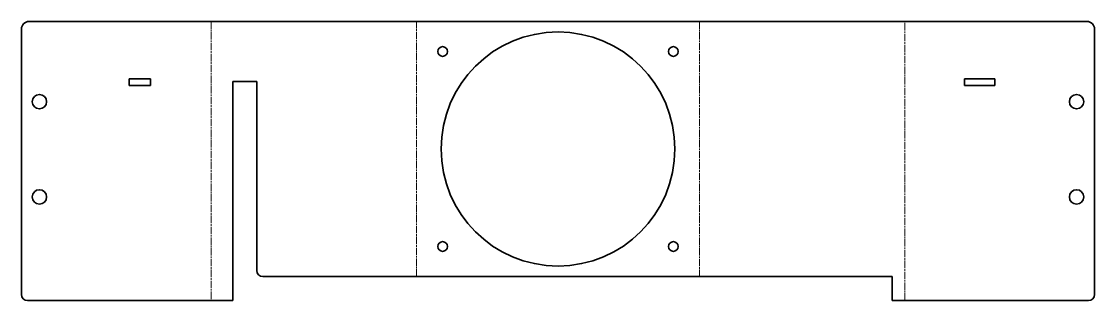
# Model space of a CAD drawing. Header units: inches. Extents: x 0 to 358, y 0 to 93.
import ezdxf

# ---------------------------------------------------------------- set-up
doc = ezdxf.new("R2010")
doc.units = ezdxf.units.IN
doc.header["$MEASUREMENT"] = 0
doc.linetypes.add('Chain', pattern=[13.68, 9.12, -1.14, 2.28, -1.14])
doc.layers.add('SIMUMAK Bend Centerline (ISO)', color=7, linetype='Chain', lineweight=9)
doc.layers.add('SIMUMAK Visible (ISO)', color=7, linetype='Continuous', lineweight=35)

# ---------------------------------------------------------------- blocks, each defined once
blk = doc.blocks.new('AMB-04-CHSPMANTHR01_Sheet_3_AMB-04-CHSPMANTHR01 (desplegada)')
at = {"layer": 'SIMUMAK Bend Centerline (ISO)', "ltscale": 0.263158}
for p, q in [((-115.79, 46.5), (-115.79, -46.5)), ((-47.26, -38.5), (-47.26, 46.5)), ((47.26, 46.5), (47.26, -38.5)), ((115.79, -46.5), (115.79, 46.5))]:
    blk.add_line(p, q, dxfattribs=at)
at = {"layer": 'SIMUMAK Visible (ISO)'}
for p, q in [((-179.05, 44), (-179.05, -44.5)), ((-176.55, 46.5), (176.55, 46.5)), ((179.05, 44), (179.05, -44.5)), ((-143.15, 27.35), (-135.95, 27.35)), ((-143.15, 25.15), (-143.15, 27.35)), ((-135.95, 25.15), (-143.15, 25.15)), ((-135.95, 27.35), (-135.95, 25.15)), ((-108.52, 26.5), (-100.52, 26.5)), ((-108.52, 26.5), (-108.52, -46.5)), ((-100.52, 26.5), (-100.52, -36.5)), ((135.62, 27.35), (145.82, 27.35)), ((135.62, 25.15), (135.62, 27.35)), ((145.82, 25.15), (135.62, 25.15)), ((145.82, 27.35), (145.82, 25.15)), ((111.52, -38.5), (-98.52, -38.5)), ((111.52, -38.5), (111.52, -46.5)), ((-108.52, -46.5), (-177.05, -46.5)), ((177.05, -46.5), (111.52, -46.5))]:
    blk.add_line(p, q, dxfattribs=at)
for centre, radius in [((0, 4), 39), ((-38.5, 36.5), 1.62), ((38.5, 36.5), 1.62), ((-173.05, 19.77), 2.4), ((173.05, 19.77), 2.4), ((-173.05, -11.98), 2.4), ((173.05, -11.98), 2.4), ((-38.5, -28.5), 1.62), ((38.5, -28.5), 1.62)]:
    blk.add_circle(centre, radius, dxfattribs=at)
at = {"layer": 'SIMUMAK Visible (ISO)', "extrusion": (0, 0, -1)}
for centre, radius, start, end in [((176.55, 44), 2.5, 360, 90), ((-176.55, 44), 2.5, 90, 180), ((98.52, -36.5), 2, 270, 0), ((177.05, -44.5), 2, 270, 360), ((-177.05, -44.5), 2, 180, 270)]:
    blk.add_arc(centre, radius, start, end, dxfattribs=at)

msp = doc.modelspace()

# ---------------------------------------------------------------- block references
msp.add_blockref('AMB-04-CHSPMANTHR01_Sheet_3_AMB-04-CHSPMANTHR01 (desplegada)', (179.05, 46.5))

doc.saveas('drawing.dxf')
